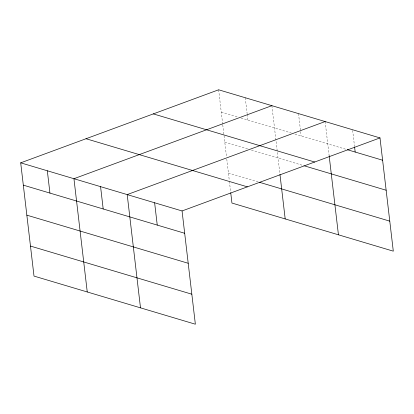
<?xml version="1.0" encoding="UTF-8"?>
<svg xmlns="http://www.w3.org/2000/svg" width="414" height="414" viewBox="0 0 414 414"><rect width="100%" height="100%" fill="white"/><g stroke="black" fill="none" stroke-linecap="round" stroke-linejoin="round"><path stroke-width="0.31" stroke-dasharray="2.07 1.55" d="M221.262 112.106L237.978 117.09M241.072 118.016L291.223 132.972M294.939 134.079L346.653 149.501M224.786 142.116L247.696 148.947M251.412 150.054L304.657 165.936M228.419 173.036L258.139 181.896M352.64 130.369L354.513 146.308M325.135 121.55L329.182 155.995M298.51 113.612L301.133 135.927M271.889 105.673L279.885 173.771M245.264 97.735L247.137 113.669M247.21 114.305L247.882 120.044M218.639 89.791L222.685 124.236M222.758 124.878L223.958 135.093M224.036 135.73L226.489 156.632M226.789 159.152L229.32 180.695M229.392 181.337L230.67 192.189"/><path stroke-width="0.62" d="M20.7 162.837L182.056 210.954L195.361 324.209L34.005 276.086L20.7 162.837L218.639 89.791L379.995 137.914L393.3 251.163L231.943 203.046L230.743 192.831M271.889 105.673L73.946 178.713L87.25 291.968M325.135 121.55L127.196 194.596L140.501 307.845M182.056 210.954L379.995 137.914M347.263 149.682L382.619 160.223M153.32 113.897L314.676 162.019M304.657 165.936L386.143 190.233M259.376 182.269L389.776 221.154M86.019 138.731L247.375 186.849M23.319 185.146L184.68 233.268M26.848 215.156L188.204 263.278M30.481 246.076L191.837 294.199M354.586 146.944L355.186 152.047M329.182 155.995L338.44 234.805M279.962 174.403L285.189 218.923M154.624 202.772L157.248 225.087M100.571 186.652L103.195 208.966M47.325 170.775L49.944 193.084"/></g></svg>
